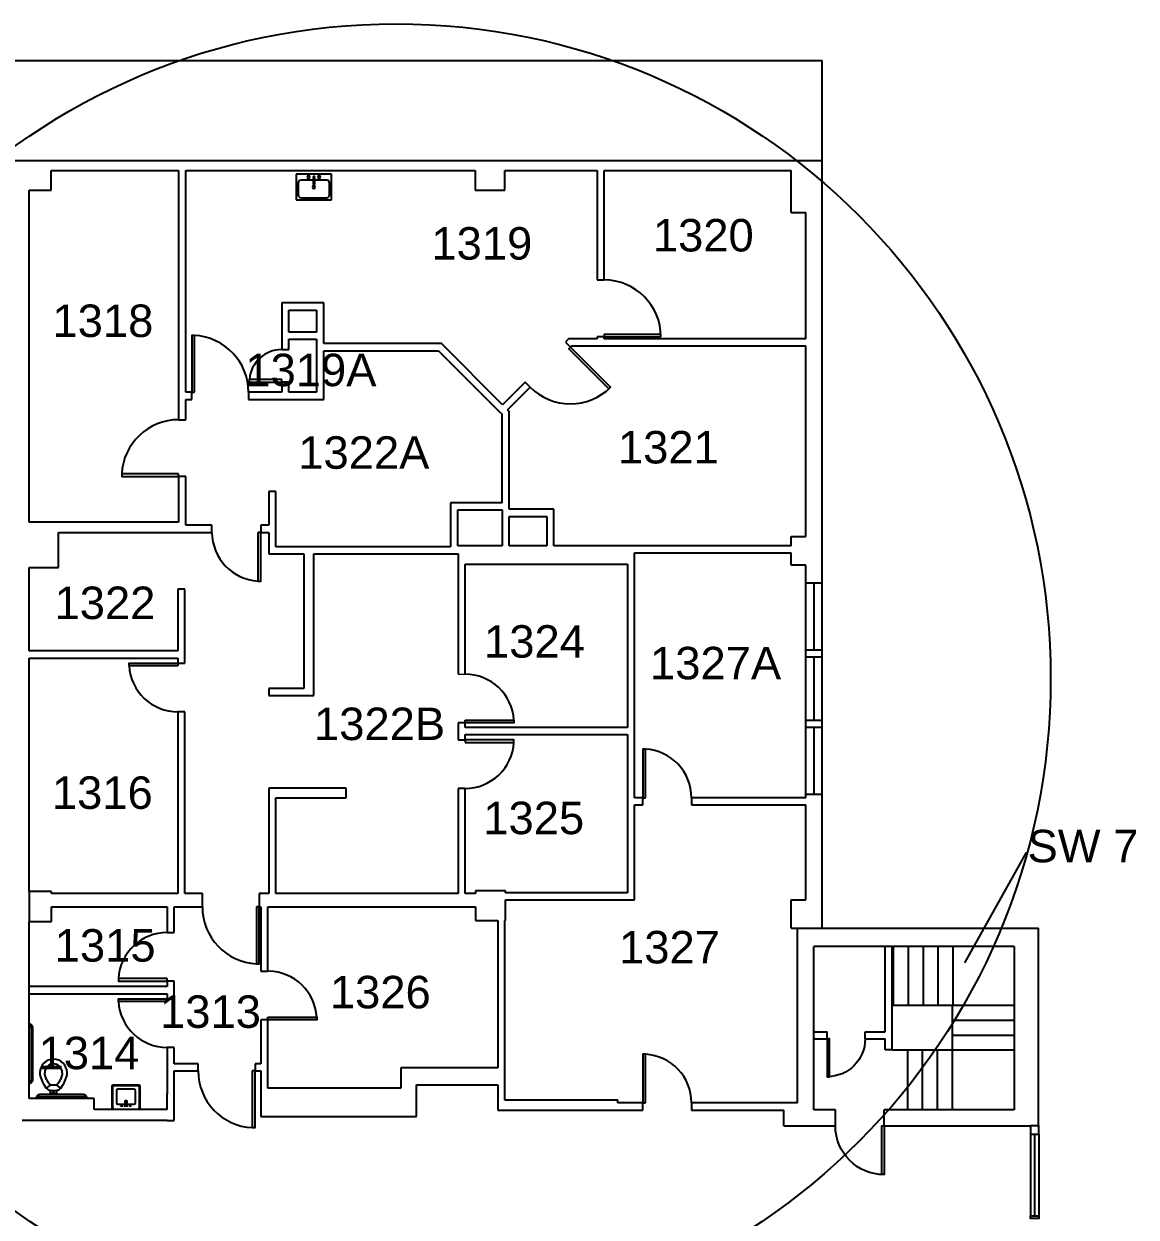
# Model space of a CAD drawing. Header units: inches. Extents: x -59 to 5745, y -269 to 4477.
# Drawn here: x 4923 to 5745, y 2029 to 2911 of the extents above; entities that cross this region are included whole.
import ezdxf

# ---------------------------------------------------------------- set-up
doc = ezdxf.new("R2010")
doc.units = ezdxf.units.IN
doc.header["$LTSCALE"] = 96
doc.header["$MEASUREMENT"] = 0
doc.layers.get('0').update_dxf_attribs({"linetype": 'CONTINUOUS'})
for name, color, linetype in [('A-ANNO-ROOM', 4, 'CONTINUOUS'), ('A-DOOR', 2, 'CONTINUOUS'), ('A-FLOR-PFIX', 2, 'CONTINUOUS'), ('A-FLOR-STRS', 2, 'CONTINUOUS'), ('A-GLAZ', 2, 'CONTINUOUS'), ('A-GLAZ-SILL', 1, 'CONTINUOUS'), ('A-ROOF-LEVL-THIN', 1, 'CONTINUOUS'), ('A-WALL-FULL', 6, 'CONTINUOUS')]:
    doc.layers.add(name, color=color, linetype=linetype)
doc.layers.add('A-Door-E', color=3, linetype='CONTINUOUS', lineweight=9)
doc.layers.add('A-Wall-E', color=3, linetype='CONTINUOUS', lineweight=9)
doc.styles.add('Arial', font='arial.ttf')

# ---------------------------------------------------------------- blocks, each defined once
blk = doc.blocks.new('*U35')
for p, q in [((0, 0), (0, 0)), ((-36, 0), (-36, 0))]:
    blk.add_line(p, q)
blk.add_lwpolyline([(0, 0), (0, 36), (-1.75, 36), (-1.75, 0)], close=True)
blk.add_arc((0, 0), 36, 90, 180)
blk = doc.blocks.new('*U41')
for p, q in [((0, 0), (0, 0)), ((28, 0), (28, 0))]:
    blk.add_line(p, q)
blk.add_lwpolyline([(0, 0), (0, 28), (1.75, 28), (1.75, 0)], close=True)
blk.add_arc((0, 0), 28, 0, 90)

msp = doc.modelspace()

# ---------------------------------------------------------------- linework, layer by layer
msp.add_circle((5198.11, 2426.7), 483.9)
at = {"layer": 'A-ANNO-ROOM'}
msp.add_line((5663.89, 2298.1), (5618.25, 2216.52), dxfattribs=at)
at = {"layer": 'A-DOOR'}
for points in [[(5049.11, 2638.29), (5049.11, 2680.31), (5047.11, 2680.31), (5047.11, 2638.29)], [(5393.95, 2679.29), (5393.95, 2681.04), (5351.95, 2681.04), (5351.95, 2679.29)], [(5355.54, 2640.8), (5325.84, 2670.5), (5327.08, 2671.73), (5356.78, 2642.03)], [(5113.7, 2647.81), (5089.71, 2647.81), (5089.71, 2645.81), (5113.7, 2645.81)], [(5037.45, 2578.03), (4995.42, 2578.03), (4995.42, 2576.03), (5037.45, 2576.03)], [(5096.11, 2534.78), (5096.11, 2498.77), (5098.11, 2498.77), (5098.11, 2534.78)], [(5036.86, 2436.16), (5000.84, 2436.16), (5000.84, 2438.16), (5036.86, 2438.16)], [(5249.27, 2395.9), (5285.28, 2395.9), (5285.28, 2393.9), (5249.27, 2393.9)], [(5249.27, 2379.52), (5285.28, 2379.52), (5285.28, 2381.52), (5249.27, 2381.52)], [(5382.52, 2338.52), (5382.52, 2374.53), (5380.52, 2374.53), (5380.52, 2338.52)], [(5094.99, 2257.89), (5094.99, 2215.86), (5096.99, 2215.86), (5096.99, 2257.89)], [(5028.99, 2205.04), (4992.97, 2205.04), (4992.97, 2203.04), (5028.99, 2203.04)], [(5028.99, 2188.04), (4992.97, 2188.04), (4992.97, 2190.04), (5028.99, 2190.04)], [(5103.49, 2176.39), (5104.11, 2176.39), (5139.5, 2176.39), (5139.5, 2174.39), (5104.11, 2174.39), (5103.49, 2174.39)], [(5382.52, 2113.03), (5382.52, 2149.04), (5380.52, 2149.04), (5380.52, 2113.03)], [(5091.92, 2136.79), (5091.92, 2094.77), (5093.92, 2094.77), (5093.92, 2136.79)]]:
    msp.add_lwpolyline(points, close=True, dxfattribs=at)
for centre, radius, start, end in [((5351.95, 2679.29), 42, 0, 90), ((5047.04, 2638.29), 42.07, 0, 87.18411), ((5113.7, 2645.74), 24.07, 90, 175.07396), ((5327.08, 2671.73), 42, 224.99971, 314.99971), ((5037.45, 2575.97), 42.07, 90, 177.18411), ((5098.17, 2534.78), 36.07, 180, 266.71519), ((5036.86, 2438.22), 36.07, 183.28481, 270), ((5249.27, 2393.83), 36.07, 3.28481, 90), ((5249.27, 2381.59), 36.07, 270, 356.71519), ((5380.52, 2338.52), 36.07, 0, 86.82115), ((5097.05, 2257.89), 42.07, 180, 267.18411), ((5028.99, 2202.97), 36.07, 90, 176.71519), ((5103.49, 2174.33), 36.07, 3.28481, 89.01052), ((5028.99, 2190.11), 36.07, 183.28481, 270), ((5380.45, 2113.03), 36.07, 0, 86.71519), ((5093.99, 2136.79), 42.07, 180, 267.18411)]:
    msp.add_arc(centre, radius, start, end, dxfattribs=at)
at = {"layer": 'A-Door-E', "color": 55}
msp.add_arc((5103.49, 2174.33), 36.07, 89.01052, 90, dxfattribs=at)
at = {"layer": 'A-FLOR-PFIX'}
for p, q in [((5150.42, 2799.58), (5124.42, 2799.58)), ((5124.42, 2799.58), (5124.42, 2780.58)), ((5136.92, 2797.33), (5136.92, 2792.08)), ((5137.92, 2797.33), (5137.92, 2792.08)), ((5150.42, 2780.58), (5150.42, 2799.58)), ((5125.92, 2793.08), (5125.92, 2784.08)), ((5136.92, 2795.08), (5127.92, 2795.08)), ((5146.92, 2795.08), (5137.92, 2795.08)), ((5148.92, 2784.08), (5148.92, 2793.08)), ((5124.42, 2780.58), (5150.42, 2780.58)), ((5127.92, 2782.08), (5146.92, 2782.08)), ((4927.27, 2172.04), (4926.96, 2172.04)), ((4927.27, 2172.04), (4927.27, 2168.79)), ((4927.33, 2171.04), (4927.27, 2171.04)), ((4927.27, 2169.79), (4927.33, 2169.79)), ((4926.96, 2168.79), (4927.27, 2168.79)), ((4928.46, 2168.66), (4928.46, 2130.16)), ((4929.71, 2130.16), (4929.71, 2168.66)), ((4934.96, 2135.41), (4934.96, 2134.12)), ((4938.46, 2134.12), (4938.46, 2135.41)), ((4951.46, 2135.41), (4951.46, 2134.12)), ((4954.96, 2134.12), (4954.96, 2135.41)), ((4927.27, 2130.04), (4926.96, 2130.04)), ((4926.96, 2126.79), (4927.27, 2126.79)), ((4927.27, 2130.04), (4927.27, 2126.79)), ((4927.33, 2129.04), (4927.27, 2129.04)), ((4927.27, 2127.79), (4927.33, 2127.79)), ((4935.2, 2132.75), (4936.51, 2129.13)), ((4937.84, 2126.59), (4939.61, 2124.05)), ((4939.8, 2130.33), (4938.49, 2133.95)), ((4942.48, 2126.06), (4939.61, 2124.05)), ((4942.48, 2126.06), (4940.71, 2128.59)), ((4947.43, 2126.06), (4942.48, 2126.06)), ((4949.21, 2128.59), (4947.43, 2126.06)), ((4950.3, 2124.05), (4947.43, 2126.06)), ((4951.43, 2133.95), (4950.11, 2130.33)), ((4950.3, 2124.05), (4952.07, 2126.59)), ((4953.4, 2129.13), (4954.71, 2132.75)), ((5007.96, 2126.17), (4988.96, 2126.17)), ((5007.96, 2126.17), (4988.96, 2126.17)), ((5007.46, 2125.67), (4989.46, 2125.67)), ((4931.33, 2116.72), (4931.33, 2116.41)), ((4931.33, 2116.72), (4934.58, 2116.72)), ((4932.33, 2116.79), (4932.33, 2116.72)), ((4933.58, 2116.72), (4933.58, 2116.79)), ((4934.58, 2116.41), (4934.58, 2116.72)), ((4967.21, 2119.16), (4934.71, 2119.16)), ((4934.71, 2117.91), (4967.21, 2117.91)), ((4942.46, 2122.37), (4942.46, 2119.16)), ((4942.46, 2117.91), (4942.46, 2116.41)), ((4943.96, 2116.41), (4943.96, 2117.91)), ((4945.96, 2116.41), (4945.96, 2117.91)), ((4947.46, 2119.16), (4947.46, 2122.37)), ((4947.46, 2116.41), (4947.46, 2117.91)), ((4967.33, 2116.72), (4967.33, 2116.41)), ((4967.33, 2116.72), (4970.58, 2116.72)), ((4968.33, 2116.79), (4968.33, 2116.72)), ((4969.58, 2116.72), (4969.58, 2116.79)), ((4970.58, 2116.41), (4970.58, 2116.72)), ((4987.96, 2125.17), (4987.96, 2108.17)), ((4987.96, 2125.17), (4987.96, 2108.17)), ((4988.46, 2124.67), (4988.46, 2109.17)), ((4991.46, 2122.17), (4991.46, 2113.17)), ((5004.46, 2123.17), (4992.46, 2123.17)), ((5005.46, 2113.17), (5005.46, 2122.17)), ((5008.46, 2109.17), (5008.46, 2124.67)), ((5008.96, 2108.17), (5008.96, 2125.17)), ((5008.96, 2108.17), (5008.96, 2125.17)), ((4988.46, 2109.17), (4989.46, 2109.17)), ((4992.46, 2112.17), (4997.83, 2112.17)), ((4997.83, 2110.17), (4997.83, 2114.84)), ((4997.83, 2114.84), (4999.07, 2114.84)), ((4999.07, 2114.84), (4999.07, 2110.17)), ((4999.07, 2112.17), (5004.46, 2112.17)), ((5007.46, 2109.17), (5008.46, 2109.17))]:
    msp.add_line(p, q, dxfattribs=at)
at = {"layer": 'A-FLOR-PFIX', "flags": 128}
for points in [[(4929.71, 2168.66), (4929.7, 2168.76), (4929.7, 2168.85), (4929.69, 2168.95), (4929.68, 2169.04), (4929.66, 2169.13), (4929.64, 2169.23), (4929.61, 2169.32), (4929.59, 2169.41), (4929.55, 2169.5), (4929.52, 2169.59), (4929.48, 2169.67), (4929.44, 2169.76), (4929.39, 2169.84), (4929.34, 2169.92), (4929.29, 2170), (4929.24, 2170.08), (4929.18, 2170.15), (4929.12, 2170.23), (4929.05, 2170.3), (4928.99, 2170.37), (4928.92, 2170.43), (4928.84, 2170.49), (4928.77, 2170.55), (4928.69, 2170.61), (4928.61, 2170.66), (4928.53, 2170.71), (4928.45, 2170.76), (4928.37, 2170.8), (4928.28, 2170.84), (4928.19, 2170.88), (4928.1, 2170.91), (4928.01, 2170.94), (4927.92, 2170.96), (4927.83, 2170.98), (4927.73, 2171), (4927.64, 2171.02), (4927.55, 2171.03), (4927.45, 2171.03), (4927.36, 2171.04), (4927.33, 2171.04)], [(4927.33, 2169.79), (4927.38, 2169.79), (4927.42, 2169.78), (4927.47, 2169.78), (4927.51, 2169.77), (4927.55, 2169.76), (4927.6, 2169.75), (4927.64, 2169.74), (4927.68, 2169.73), (4927.73, 2169.71), (4927.77, 2169.7), (4927.81, 2169.68), (4927.85, 2169.66), (4927.89, 2169.64), (4927.93, 2169.61), (4927.97, 2169.59), (4928, 2169.56), (4928.04, 2169.54), (4928.07, 2169.51), (4928.11, 2169.48), (4928.14, 2169.45), (4928.17, 2169.41), (4928.2, 2169.38), (4928.23, 2169.34), (4928.25, 2169.31), (4928.28, 2169.27), (4928.3, 2169.23), (4928.32, 2169.19), (4928.34, 2169.15), (4928.36, 2169.11), (4928.38, 2169.07), (4928.4, 2169.03), (4928.41, 2168.98), (4928.42, 2168.94), (4928.43, 2168.9), (4928.44, 2168.85), (4928.45, 2168.81), (4928.45, 2168.76), (4928.45, 2168.72), (4928.46, 2168.67), (4928.46, 2168.66)], [(4927.33, 2127.79), (4927.43, 2127.79), (4927.52, 2127.79), (4927.62, 2127.8), (4927.71, 2127.82), (4927.8, 2127.83), (4927.9, 2127.85), (4927.99, 2127.88), (4928.08, 2127.91), (4928.17, 2127.94), (4928.26, 2127.97), (4928.34, 2128.01), (4928.43, 2128.05), (4928.51, 2128.1), (4928.59, 2128.15), (4928.67, 2128.2), (4928.75, 2128.26), (4928.82, 2128.31), (4928.9, 2128.38), (4928.97, 2128.44), (4929.03, 2128.51), (4929.1, 2128.58), (4929.16, 2128.65), (4929.22, 2128.72), (4929.28, 2128.8), (4929.33, 2128.88), (4929.38, 2128.96), (4929.43, 2129.04), (4929.47, 2129.13), (4929.51, 2129.21), (4929.54, 2129.3), (4929.58, 2129.39), (4929.61, 2129.48), (4929.63, 2129.57), (4929.65, 2129.66), (4929.67, 2129.76), (4929.69, 2129.85), (4929.7, 2129.95), (4929.7, 2130.04), (4929.71, 2130.14), (4929.71, 2130.16)], [(4928.46, 2130.16), (4928.46, 2130.12), (4928.45, 2130.07), (4928.45, 2130.03), (4928.44, 2129.98), (4928.43, 2129.94), (4928.42, 2129.89), (4928.41, 2129.85), (4928.4, 2129.81), (4928.38, 2129.77), (4928.37, 2129.72), (4928.35, 2129.68), (4928.33, 2129.64), (4928.31, 2129.6), (4928.28, 2129.56), (4928.26, 2129.53), (4928.23, 2129.49), (4928.21, 2129.45), (4928.18, 2129.42), (4928.15, 2129.39), (4928.11, 2129.35), (4928.08, 2129.32), (4928.05, 2129.29), (4928.01, 2129.27), (4927.98, 2129.24), (4927.94, 2129.21), (4927.9, 2129.19), (4927.86, 2129.17), (4927.82, 2129.15), (4927.78, 2129.13), (4927.74, 2129.11), (4927.7, 2129.1), (4927.65, 2129.08), (4927.61, 2129.07), (4927.57, 2129.06), (4927.52, 2129.05), (4927.48, 2129.05), (4927.43, 2129.04), (4927.39, 2129.04), (4927.34, 2129.04), (4927.33, 2129.04)], [(4934.71, 2119.16), (4934.61, 2119.16), (4934.52, 2119.15), (4934.42, 2119.14), (4934.33, 2119.13), (4934.23, 2119.11), (4934.14, 2119.09), (4934.05, 2119.07), (4933.96, 2119.04), (4933.87, 2119.01), (4933.78, 2118.97), (4933.69, 2118.94), (4933.61, 2118.89), (4933.53, 2118.85), (4933.44, 2118.8), (4933.37, 2118.75), (4933.29, 2118.69), (4933.21, 2118.63), (4933.14, 2118.57), (4933.07, 2118.51), (4933, 2118.44), (4932.94, 2118.37), (4932.88, 2118.3), (4932.82, 2118.23), (4932.76, 2118.15), (4932.71, 2118.07), (4932.66, 2117.99), (4932.61, 2117.91), (4932.57, 2117.82), (4932.53, 2117.73), (4932.49, 2117.65), (4932.46, 2117.56), (4932.43, 2117.47), (4932.41, 2117.38), (4932.38, 2117.28), (4932.37, 2117.19), (4932.35, 2117.1), (4932.34, 2117), (4932.33, 2116.91), (4932.33, 2116.81), (4932.33, 2116.79)], [(4933.58, 2116.79), (4933.58, 2116.83), (4933.58, 2116.88), (4933.59, 2116.92), (4933.6, 2116.97), (4933.6, 2117.01), (4933.61, 2117.05), (4933.62, 2117.1), (4933.64, 2117.14), (4933.65, 2117.18), (4933.67, 2117.22), (4933.69, 2117.27), (4933.71, 2117.31), (4933.73, 2117.35), (4933.75, 2117.38), (4933.78, 2117.42), (4933.8, 2117.46), (4933.83, 2117.49), (4933.86, 2117.53), (4933.89, 2117.56), (4933.92, 2117.59), (4933.96, 2117.62), (4933.99, 2117.65), (4934.02, 2117.68), (4934.06, 2117.71), (4934.1, 2117.73), (4934.14, 2117.76), (4934.18, 2117.78), (4934.22, 2117.8), (4934.26, 2117.82), (4934.3, 2117.83), (4934.34, 2117.85), (4934.38, 2117.86), (4934.43, 2117.88), (4934.47, 2117.89), (4934.51, 2117.9), (4934.56, 2117.9), (4934.6, 2117.91), (4934.65, 2117.91), (4934.69, 2117.91), (4934.71, 2117.91)], [(4969.58, 2116.79), (4969.58, 2116.88), (4969.57, 2116.98), (4969.56, 2117.07), (4969.55, 2117.16), (4969.53, 2117.26), (4969.51, 2117.35), (4969.49, 2117.44), (4969.46, 2117.53), (4969.43, 2117.62), (4969.39, 2117.71), (4969.35, 2117.8), (4969.31, 2117.88), (4969.27, 2117.97), (4969.22, 2118.05), (4969.17, 2118.13), (4969.11, 2118.2), (4969.05, 2118.28), (4968.99, 2118.35), (4968.93, 2118.42), (4968.86, 2118.49), (4968.79, 2118.55), (4968.72, 2118.62), (4968.64, 2118.68), (4968.57, 2118.73), (4968.49, 2118.78), (4968.41, 2118.83), (4968.33, 2118.88), (4968.24, 2118.92), (4968.15, 2118.96), (4968.07, 2119), (4967.98, 2119.03), (4967.89, 2119.06), (4967.8, 2119.09), (4967.7, 2119.11), (4967.61, 2119.13), (4967.52, 2119.14), (4967.42, 2119.15), (4967.33, 2119.16), (4967.23, 2119.16), (4967.21, 2119.16)], [(4967.21, 2117.91), (4967.25, 2117.91), (4967.3, 2117.91), (4967.34, 2117.9), (4967.39, 2117.9), (4967.43, 2117.89), (4967.47, 2117.88), (4967.52, 2117.87), (4967.56, 2117.85), (4967.6, 2117.84), (4967.64, 2117.82), (4967.69, 2117.8), (4967.73, 2117.78), (4967.77, 2117.76), (4967.8, 2117.74), (4967.84, 2117.71), (4967.88, 2117.69), (4967.91, 2117.66), (4967.95, 2117.63), (4967.98, 2117.6), (4968.01, 2117.57), (4968.04, 2117.54), (4968.07, 2117.5), (4968.1, 2117.47), (4968.13, 2117.43), (4968.15, 2117.39), (4968.18, 2117.36), (4968.2, 2117.32), (4968.22, 2117.28), (4968.24, 2117.24), (4968.25, 2117.19), (4968.27, 2117.15), (4968.28, 2117.11), (4968.3, 2117.07), (4968.31, 2117.02), (4968.31, 2116.98), (4968.32, 2116.93), (4968.33, 2116.89), (4968.33, 2116.84), (4968.33, 2116.8), (4968.33, 2116.79)]]:
    msp.add_lwpolyline(points, dxfattribs=at)
at = {"layer": 'A-FLOR-PFIX'}
for centre, radius, start, end in [((5133.42, 2797.33), 1, 0, 180), ((5133.42, 2797.33), 1, 180, 0), ((5137.42, 2797.33), 0.5, 0, 180), ((5141.42, 2797.33), 1, 0, 180), ((5141.42, 2797.33), 1, 180, 0), ((5127.92, 2793.08), 2, 90, 180), ((5137.42, 2789.98), 1, 0, 180), ((5137.42, 2789.98), 1, 180, 0), ((5137.42, 2792.08), 0.5, 180, 0), ((5146.92, 2793.08), 2, 0, 90), ((5127.92, 2784.08), 2, 180, 270), ((5146.92, 2784.08), 2, 270, 0), ((4944.96, 2135.41), 10, 90, 180), ((4944.96, 2135.41), 10, 0, 90), ((4944.96, 2135.41), 6.5, 90, 180), ((4944.96, 2135.41), 6.5, 0, 90), ((4938.96, 2134.12), 4, 180, 200), ((4946.85, 2132.9), 11, 200, 215), ((4946.85, 2132.9), 7.5, 200, 215), ((4943.06, 2132.9), 7.5, 325, 340), ((4950.96, 2134.12), 0.5, 340, 0), ((4943.06, 2132.9), 11, 325, 340), ((4950.96, 2134.12), 4, 340, 0), ((4988.96, 2125.17), 1, 90, 180), ((4988.96, 2125.17), 1, 90, 180), ((4989.46, 2124.67), 1, 90, 180), ((5007.46, 2124.67), 1, 0, 90), ((5007.96, 2125.17), 1, 0, 90), ((5007.96, 2125.17), 1, 0, 90), ((4942.89, 2126.35), 4, 215, 263.75488), ((4944.96, 2134.74), 12.62, 258.5767, 281.4233), ((4944.96, 2119.19), 1.5, 0, 180), ((4944.96, 2119.19), 1.5, 180, 181.1016), ((4944.96, 2119.19), 0.996, 0, 181.99711), ((4944.96, 2119.19), 1.5, 242.11611, 297.88389), ((4944.96, 2119.19), 0.996, 358.00289, 0), ((4944.96, 2119.19), 1.5, 358.8984, 0), ((4947.02, 2126.35), 4, 276.24512, 325), ((4992.46, 2122.17), 1, 90, 180), ((5004.46, 2122.17), 1, 0, 90), ((4992.46, 2113.17), 1, 180, 270), ((4995.33, 2110.17), 0.75, 0, 180), ((5001.57, 2110.17), 0.75, 0, 180), ((5004.46, 2113.17), 1, 270, 0)]:
    msp.add_arc(centre, radius, start, end, dxfattribs=at)
at = {"layer": 'A-FLOR-STRS'}
for p, q in [((5565.91, 2185.23), (5565.91, 2228.74)), ((5576.91, 2185.23), (5576.91, 2228.74)), ((5587.91, 2185.23), (5587.91, 2228.74)), ((5598.91, 2185.23), (5598.91, 2228.74)), ((5609.91, 2185.23), (5609.91, 2228.74)), ((5564.91, 2185.23), (5654.92, 2185.23)), ((5609.14, 2185.23), (5609.14, 2152.23)), ((5609.14, 2174.23), (5654.92, 2174.23)), ((5609.14, 2163.23), (5654.92, 2163.23)), ((5564.91, 2152.23), (5654.92, 2152.23)), ((5576.14, 2152.23), (5576.14, 2108.03)), ((5587.14, 2152.23), (5587.14, 2108.03)), ((5598.14, 2152.23), (5598.14, 2108.03)), ((5609.14, 2152.23), (5609.14, 2108.03))]:
    msp.add_line(p, q, dxfattribs=at)
at = {"layer": 'A-GLAZ'}
for p, q in [((5501.11, 2341.34), (5501.11, 2497.34)), ((5507.11, 2447.97), (5507.11, 2497.34)), ((5513.11, 2341.34), (5513.11, 2497.34)), ((5501.11, 2447.97), (5513.11, 2447.97)), ((5501.11, 2442.72), (5513.11, 2442.72)), ((5507.11, 2395.97), (5507.11, 2442.72)), ((5501.11, 2395.97), (5513.11, 2395.97)), ((5501.11, 2390.72), (5513.11, 2390.72)), ((5507.11, 2341.34), (5507.11, 2390.72)), ((5670.17, 2090.03), (5670.17, 2029.63))]:
    msp.add_line(p, q, dxfattribs=at)
at = {"layer": 'A-GLAZ-SILL'}
for p, q in [((5667.17, 2090.03), (5667.17, 2029.63)), ((5673.17, 2090.03), (5673.17, 2029.63))]:
    msp.add_line(p, q, dxfattribs=at)
at = {"layer": 'A-ROOF-LEVL-THIN'}
for p in [(4008.78, 2883.58), (5513.15, 2809.58)]:
    msp.add_line(p, (5513.15, 2883.58), dxfattribs=at)
at = {"layer": 'A-Wall-E', "color": 8, "lineweight": 15}
for p, q in [((5244.02, 2429.9), (5249.27, 2429.9)), ((5506.95, 2269.79), (5506.91, 2269.79)), ((5506.91, 2247.79), (5506.95, 2247.79))]:
    msp.add_line(p, q, dxfattribs=at)
at = {"layer": 'A-WALL-FULL'}
for p, q in [((4673.95, 2809.58), (5513.15, 2809.58)), ((5513.11, 2497.34), (5513.15, 2809.58)), ((4943.15, 2802.29), (5037.45, 2802.29)), ((4943.15, 2787.79), (4943.15, 2802.29)), ((5037.45, 2802.29), (5037.45, 2618.03)), ((5042.7, 2638.29), (5042.7, 2802.29)), ((5042.7, 2802.29), (5256.61, 2802.29)), ((5256.61, 2802.29), (5256.61, 2787.79)), ((5278.61, 2802.29), (5346.7, 2802.29)), ((5278.61, 2787.79), (5278.61, 2802.29)), ((5346.7, 2802.29), (5346.7, 2744.79)), ((5351.95, 2802.29), (5490.16, 2802.24)), ((5351.95, 2745.79), (5351.95, 2802.29)), ((5490.16, 2771.2), (5490.16, 2802.24)), ((4926.99, 2542.28), (4926.99, 2787.79)), ((4926.99, 2787.79), (4943.15, 2787.79)), ((5256.61, 2787.79), (5278.61, 2787.79)), ((5490.16, 2771.2), (5501.15, 2771.2)), ((5501.13, 2677.79), (5501.15, 2771.2)), ((5346.7, 2744.79), (5346.7, 2721.29)), ((5351.95, 2721.29), (5351.95, 2745.79)), ((5346.7, 2721.29), (5351.95, 2721.29)), ((5113.7, 2704.29), (5113.7, 2669.81)), ((5144.7, 2704.29), (5113.7, 2704.29)), ((5118.95, 2682.69), (5118.95, 2699.04)), ((5118.95, 2699.04), (5139.45, 2699.04)), ((5139.45, 2699.04), (5139.45, 2682.69)), ((5144.7, 2674.29), (5144.7, 2704.29)), ((5139.45, 2682.69), (5118.95, 2682.69)), ((5118.95, 2677.44), (5139.45, 2677.44)), ((5118.95, 2669.81), (5118.95, 2677.44)), ((5139.45, 2677.44), (5139.45, 2638.29)), ((5231.7, 2674.29), (5144.7, 2674.29)), ((5276.95, 2629.03), (5231.7, 2674.29)), ((5325.71, 2677.79), (5323.37, 2675.45)), ((5323.37, 2675.45), (5327.08, 2671.73)), ((5346.7, 2677.79), (5325.71, 2677.79)), ((5327.08, 2671.73), (5327.88, 2672.54)), ((5327.88, 2672.54), (5393.82, 2672.54)), ((5351.95, 2679.29), (5346.7, 2679.29)), ((5346.7, 2679.29), (5346.7, 2677.79)), ((5351.95, 2677.79), (5351.95, 2679.29)), ((5501.13, 2677.79), (5351.95, 2677.79)), ((5393.82, 2672.54), (5501.13, 2672.54)), ((5501.11, 2531.62), (5501.13, 2672.54)), ((5113.7, 2669.81), (5118.95, 2669.81)), ((5144.7, 2642.43), (5144.7, 2669.04)), ((5144.7, 2669.04), (5229.52, 2669.04)), ((5229.52, 2669.04), (5274.41, 2624.15)), ((5047.11, 2638.29), (5042.7, 2638.29)), ((5047.11, 2633.04), (5047.11, 2638.29)), ((5113.7, 2638.29), (5089.11, 2638.29)), ((5089.11, 2638.29), (5089.11, 2633.04)), ((5113.7, 2645.81), (5113.7, 2638.29)), ((5118.95, 2645.81), (5113.7, 2645.81)), ((5118.95, 2638.29), (5118.95, 2645.81)), ((5139.45, 2638.29), (5118.95, 2638.29)), ((5144.7, 2633.04), (5144.7, 2642.43)), ((5293.67, 2645.75), (5276.95, 2629.03)), ((5280.66, 2625.32), (5297.38, 2642.04)), ((5297.38, 2642.04), (5293.67, 2645.75)), ((5042.7, 2618.03), (5042.7, 2633.04)), ((5042.7, 2633.04), (5047.11, 2633.04)), ((5089.11, 2633.04), (5144.7, 2633.04)), ((5274.41, 2624.15), (5276.52, 2622.04)), ((5276.52, 2556.54), (5276.52, 2622.04)), ((5281.77, 2624.22), (5280.66, 2625.32)), ((5281.77, 2556.41), (5281.77, 2624.22)), ((5037.45, 2618.03), (5042.7, 2618.03)), ((5037.45, 2576.03), (5037.45, 2542.28)), ((5042.7, 2576.03), (5037.45, 2576.03)), ((5042.7, 2540.03), (5042.7, 2576.03)), ((5104.11, 2565.04), (5104.11, 2540.03)), ((5109.36, 2565.04), (5104.11, 2565.04)), ((5109.36, 2524.04), (5109.36, 2565.04)), ((5238.52, 2556.54), (5238.52, 2524.04)), ((5276.52, 2556.54), (5238.52, 2556.54)), ((5243.77, 2524.79), (5243.77, 2551.29)), ((5243.77, 2551.29), (5276.52, 2551.29)), ((5276.52, 2551.29), (5276.52, 2524.79)), ((5281.77, 2551.79), (5281.77, 2556.41)), ((5314.77, 2551.79), (5281.77, 2551.79)), ((5314.77, 2524.79), (5314.77, 2551.79)), ((5037.45, 2542.28), (4926.99, 2542.28)), ((5281.77, 2546.54), (5309.52, 2546.54)), ((5281.77, 2524.79), (5281.77, 2546.54)), ((5309.52, 2546.54), (5309.52, 2524.79)), ((4948.58, 2534.78), (5042.7, 2534.78)), ((4948.58, 2508.78), (4948.58, 2534.78)), ((5062.11, 2540.03), (5042.7, 2540.03)), ((5042.7, 2534.78), (5062.11, 2534.78)), ((5062.11, 2534.78), (5062.11, 2540.03)), ((5104.11, 2540.03), (5098.11, 2540.03)), ((5098.11, 2540.03), (5098.11, 2534.78)), ((5098.11, 2534.78), (5104.11, 2534.78)), ((5104.11, 2534.78), (5104.11, 2518.79)), ((5490.09, 2531.62), (5501.11, 2531.62)), ((5490.09, 2524.79), (5490.09, 2531.62)), ((5172.36, 2524.04), (5109.36, 2524.04)), ((5238.52, 2524.04), (5172.36, 2524.04)), ((5276.52, 2524.79), (5243.77, 2524.79)), ((5309.52, 2524.79), (5281.77, 2524.79)), ((5490.09, 2524.79), (5314.77, 2524.79)), ((5104.11, 2518.79), (5130.11, 2518.79)), ((5130.11, 2518.79), (5130.11, 2419.37)), ((5137.36, 2414.12), (5137.36, 2518.79)), ((5137.36, 2518.79), (5244.02, 2518.79)), ((5244.02, 2518.79), (5244.02, 2429.9)), ((5374.52, 2338.52), (5374.52, 2519.54)), ((5374.52, 2519.54), (5490.09, 2519.54)), ((5490.09, 2510.62), (5490.09, 2519.54)), ((4926.96, 2447.13), (4926.96, 2508.78)), ((4926.96, 2508.78), (4948.58, 2508.78)), ((5249.27, 2429.9), (5249.27, 2511.29)), ((5249.27, 2511.29), (5369.27, 2511.29)), ((5369.27, 2511.29), (5369.27, 2390.52)), ((5501.11, 2510.62), (5490.09, 2510.62)), ((5501.11, 2497.34), (5501.11, 2510.62)), ((5501.11, 2497.34), (5513.11, 2497.34)), ((5036.86, 2492.78), (5036.86, 2447.13)), ((5042.11, 2492.78), (5036.86, 2492.78)), ((5042.11, 2438.16), (5042.11, 2492.78)), ((5036.86, 2447.13), (4926.96, 2447.13)), ((4926.96, 2441.88), (5036.86, 2441.88)), ((4926.96, 2269.26), (4926.96, 2441.88)), ((5036.86, 2441.88), (5036.86, 2438.16)), ((5036.86, 2438.16), (5042.11, 2438.16)), ((5130.11, 2419.37), (5104.11, 2419.37)), ((5104.11, 2419.37), (5104.11, 2414.12)), ((5104.11, 2414.12), (5137.36, 2414.12)), ((5036.86, 2402.16), (5036.86, 2267.89)), ((5042.11, 2402.16), (5036.86, 2402.16)), ((5042.11, 2267.89), (5042.11, 2402.16)), ((5249.27, 2393.9), (5244.02, 2393.9)), ((5244.02, 2393.9), (5244.02, 2381.52)), ((5249.27, 2390.52), (5249.27, 2393.9)), ((5369.27, 2390.52), (5249.27, 2390.52)), ((5244.02, 2381.52), (5249.27, 2381.52)), ((5249.27, 2381.52), (5249.27, 2385.27)), ((5249.27, 2385.27), (5369.27, 2385.27)), ((5369.27, 2385.27), (5369.27, 2268.39)), ((5104.11, 2345.69), (5104.11, 2267.89)), ((5161.36, 2345.69), (5104.11, 2345.69)), ((5109.36, 2267.89), (5109.36, 2338.44)), ((5109.36, 2338.44), (5161.36, 2338.44)), ((5161.36, 2338.44), (5161.36, 2345.69)), ((5249.27, 2345.52), (5244.02, 2345.52)), ((5244.02, 2345.52), (5244.02, 2267.89)), ((5249.27, 2267.89), (5249.27, 2345.52)), ((5380.52, 2338.52), (5374.52, 2338.52)), ((5380.52, 2333.27), (5380.52, 2338.52)), ((5501.11, 2338.52), (5416.52, 2338.52)), ((5416.52, 2338.52), (5416.52, 2333.27)), ((5501.11, 2341.34), (5513.11, 2341.34)), ((5501.11, 2338.52), (5501.11, 2341.34)), ((5513.11, 2242.24), (5513.11, 2341.34)), ((5374.52, 2263.14), (5374.52, 2333.27)), ((5374.52, 2333.27), (5380.52, 2333.27)), ((5416.52, 2333.27), (5501.11, 2333.27)), ((5501.11, 2263.24), (5501.11, 2333.27)), ((4943.55, 2269.26), (4926.96, 2269.26)), ((4926.96, 2269.26), (4926.96, 2247.26)), ((4943.55, 2267.89), (4943.55, 2269.26)), ((5036.86, 2267.89), (4943.55, 2267.89)), ((5054.99, 2267.89), (5042.11, 2267.89)), ((5054.99, 2257.89), (5054.99, 2267.89)), ((5104.11, 2267.89), (5096.99, 2267.89)), ((5096.99, 2267.89), (5096.99, 2257.89)), ((5244.02, 2267.89), (5109.36, 2267.89)), ((5256.95, 2267.89), (5249.27, 2267.89)), ((5278.95, 2269.79), (5256.95, 2269.79)), ((5256.95, 2269.79), (5256.95, 2267.89)), ((5278.95, 2268.39), (5278.95, 2269.79)), ((5369.27, 2268.39), (5278.95, 2268.39)), ((4943.55, 2257.89), (5028.99, 2257.89)), ((4943.55, 2247.26), (4943.55, 2257.89)), ((5028.99, 2257.89), (5028.99, 2239.04)), ((5034.24, 2257.89), (5054.99, 2257.89)), ((5034.24, 2239.04), (5034.24, 2257.89)), ((5096.99, 2257.89), (5098.24, 2257.89)), ((5098.24, 2257.89), (5098.24, 2210.39)), ((5103.49, 2210.39), (5103.49, 2257.89)), ((5103.49, 2257.89), (5256.95, 2257.89)), ((5256.95, 2257.89), (5256.95, 2247.79)), ((5278.95, 2263.14), (5374.52, 2263.14)), ((5278.95, 2247.79), (5278.95, 2263.14)), ((5490.26, 2242.24), (5490.26, 2263.24)), ((5490.26, 2263.24), (5501.11, 2263.24)), ((4926.96, 2247.26), (4943.55, 2247.26)), ((4926.96, 2116.41), (4926.96, 2247.26)), ((5256.95, 2247.79), (5273.36, 2247.79)), ((5273.36, 2247.79), (5273.36, 2139.04)), ((5278.61, 2247.79), (5278.95, 2247.79)), ((5278.61, 2115.03), (5278.61, 2247.79)), ((5490.26, 2242.24), (5672.92, 2242.24)), ((5494.91, 2113.03), (5494.91, 2242.24)), ((5672.92, 2096.03), (5672.92, 2242.24)), ((5028.99, 2239.04), (5034.24, 2239.04)), ((5654.92, 2228.74), (5506.91, 2228.74)), ((5506.91, 2108.03), (5506.91, 2228.74)), ((5559.66, 2165.7), (5559.66, 2228.74)), ((5564.91, 2152.23), (5564.91, 2228.74)), ((5654.92, 2228.74), (5654.92, 2108.03)), ((5098.24, 2210.39), (5103.49, 2210.39)), ((5028.99, 2199.04), (4926.96, 2199.04)), ((5034.24, 2203.04), (5028.99, 2203.04)), ((5028.99, 2203.04), (5028.99, 2199.04)), ((5034.24, 2190.04), (5034.24, 2203.04)), ((4926.96, 2193.79), (5028.99, 2193.79)), ((5028.99, 2193.79), (5028.99, 2190.04)), ((5028.99, 2190.04), (5034.24, 2190.04)), ((5098.24, 2174.39), (5098.24, 2142.04)), ((5103.49, 2174.39), (5098.24, 2174.39)), ((5103.49, 2124.04), (5103.49, 2174.39)), ((5506.91, 2165.7), (5516.91, 2165.7)), ((5516.91, 2160.45), (5516.91, 2165.7)), ((5544.91, 2165.7), (5559.66, 2165.7)), ((5544.91, 2160.45), (5544.91, 2165.7)), ((5034.24, 2154.04), (5028.99, 2154.04)), ((5028.99, 2154.04), (5028.99, 2119.79)), ((5034.24, 2141.97), (5034.24, 2154.04)), ((5506.91, 2160.45), (5516.91, 2160.45)), ((5544.91, 2160.45), (5559.66, 2160.45)), ((5559.66, 2152.23), (5559.66, 2160.45)), ((5564.91, 2152.23), (5559.66, 2152.23)), ((5051.92, 2142.04), (5034.24, 2142.04)), ((5034.24, 2100.03), (5034.24, 2136.79)), ((5034.24, 2136.79), (5051.92, 2136.79)), ((5051.92, 2136.79), (5051.92, 2142.04)), ((5098.24, 2142.04), (5093.92, 2142.04)), ((5093.92, 2142.04), (5093.92, 2136.79)), ((5093.92, 2136.79), (5098.24, 2136.79)), ((5098.24, 2136.79), (5098.24, 2102.92)), ((5201.77, 2139.04), (5201.77, 2124.04)), ((5273.36, 2139.04), (5201.77, 2139.04)), ((5213.37, 2102.92), (5213.37, 2126.52)), ((5213.37, 2126.52), (5273.36, 2126.52)), ((5273.36, 2126.52), (5273.36, 2107.78)), ((5028.99, 2108.17), (5028.99, 2119.79)), ((5201.77, 2124.04), (5103.49, 2124.04)), ((4974.99, 2116.41), (4926.96, 2116.41)), ((4974.99, 2108.17), (4974.99, 2116.41)), ((5007.46, 2108.17), (4974.99, 2108.17)), ((5028.99, 2108.17), (5007.46, 2108.17)), ((5362.15, 2115.03), (5278.61, 2115.03)), ((5362.15, 2113.03), (5362.15, 2115.03)), ((5380.52, 2113.03), (5362.15, 2113.03)), ((5380.52, 2107.78), (5380.52, 2113.03)), ((5494.91, 2113.03), (5416.52, 2113.03)), ((5416.52, 2113.03), (5416.52, 2107.78)), ((5522.91, 2108.03), (5506.91, 2108.03)), ((5522.91, 2096.03), (5522.91, 2108.03)), ((5654.92, 2108.03), (5558.91, 2108.03)), ((5558.91, 2096.03), (5558.91, 2108.03)), ((4921.71, 2100.34), (5028.99, 2100.34)), ((5028.99, 2100.34), (5028.99, 2100.03)), ((5028.99, 2100.03), (5034.24, 2100.03)), ((5098.24, 2102.92), (5213.37, 2102.92)), ((5273.36, 2107.78), (5380.52, 2107.78)), ((5416.52, 2107.78), (5484.91, 2107.78)), ((5484.91, 2096.03), (5484.91, 2107.78)), ((5484.91, 2096.03), (5522.91, 2096.03)), ((5558.91, 2096.03), (5666.92, 2096.03))]:
    msp.add_line(p, q, dxfattribs=at)
for points in [[(5667.17, 2090.03), (5673.17, 2090.03), (5673.17, 2096.03), (5667.17, 2096.03)], [(5667.17, 2029.63), (5673.17, 2029.63), (5673.17, 2027.63), (5667.17, 2027.63)]]:
    msp.add_lwpolyline(points, close=True, dxfattribs=at)

# ---------------------------------------------------------------- block references
at = {"layer": 'A-DOOR', "xscale": -1, "rotation": 180}
for name, p in [('*U41', (5516.91, 2160.45)), ('*U35', (5558.91, 2096.03))]:
    msp.add_blockref(name, p, dxfattribs=at)

# ---------------------------------------------------------------- texts
at = {"layer": 'A-ANNO-ROOM', "style": 'Arial'}
for s, p in [('1319', (5224.28, 2736.35)), ('1320', (5387.96, 2742.38)), ('1318', (4944.2, 2679.15)), ('1319A', (5086.76, 2642.8)), ('1322A', (5125.88, 2581.77)), ('1321', (5362.15, 2585.7)), ('1322', (4945.71, 2470.68)), ('1324', (5263.19, 2442.14)), ('1327A', (5385.9, 2426.14)), ('1322B', (5137.5, 2381.23)), ('1316', (4943.75, 2330.38)), ('1325', (5262.65, 2311.69)), ('SW 7', (5664.92, 2290.9)), ('1315', (4945.84, 2217.48)), ('1327', (5362.99, 2216.16)), ('1326', (5149.22, 2182.96)), ('1313', (5023.73, 2168.53)), ('1314', (4933.94, 2137.99))]:
    msp.add_text(s, height=24, dxfattribs=at).set_placement(p)

doc.saveas('drawing.dxf')
